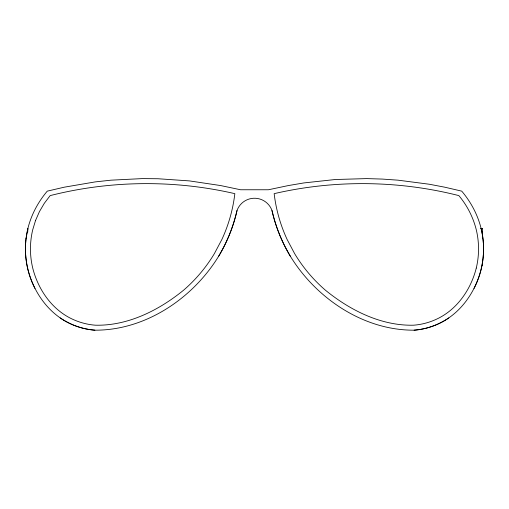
<?xml version="1.0" encoding="UTF-8"?>
<svg xmlns="http://www.w3.org/2000/svg" width="509" height="509" viewBox="0 0 509 509"><rect width="100%" height="100%" fill="white"/><g stroke="black" fill="none" stroke-linecap="round" stroke-linejoin="round"><path stroke-width="0.76" d="M27.671 231.989L27.861 228.573C31.259 214.753 38.099 201.99 47.267 191.142L64.255 187.191L95.266 181.898L110.905 180.18L142.329 178.602L158.064 178.748L189.45 180.905L220.569 185.55L240.579 189.762L268.421 189.762L288.431 185.55L303.949 182.922L335.221 179.518L366.671 178.602L382.399 179.079L398.095 180.18L429.291 184.239L444.745 187.191L461.733 191.142C470.901 201.99 477.741 214.753 481.139 228.573A83.412 79.843 90 0 1 481.139 269.255C475.355 292.408 460.187 314.059 438.026 324.004A75.09 72.933 90 0 1 414.091 330.182C363.649 330.449 316.178 298.446 290.34 256.218A155.748 155.69 90 0 1 271.984 210.491A18.604 18.598 -90 0 0 237.022 210.491A155.748 155.69 -90 0 1 218.66 256.218C192.822 298.452 145.351 330.443 94.909 330.182A75.09 72.933 90 0 1 70.974 324.004C48.813 314.059 33.639 292.408 27.861 269.255A83.412 79.843 90 0 1 27.861 228.573L26.054 238.676M480.897 228.573L482.367 228.573L482.367 238.155M480.897 228.745L482.367 228.719M482.367 259.565L482.367 265.342M27.671 228.573L27.671 232.365M481.158 228.573A85.347 83.489 -90 0 1 474.032 288.457M34.968 288.457A85.385 83.527 -90 0 1 26.042 238.67M94.909 330.176A72.984 71.922 -90 0 1 60.17 317.909M448.83 317.909A72.984 71.922 -90 0 1 414.091 330.176M237.016 210.491A155.76 155.735 90 0 1 218.66 256.218M290.34 256.218A155.76 155.735 -90 0 1 271.984 210.491M35.541 220.492L32.729 229.744A78.609 75.249 -90 0 0 32.729 268.084C38.162 289.761 52.274 310.127 73.048 319.448A69.816 67.812 -90 0 0 95.304 325.194C127.797 326.021 159.005 310.261 183.666 290.13A150.893 150.41 90 0 0 214.365 253.641L221.841 239.542A150.734 150.677 90 0 0 234.84 193.655C174.269 179.658 110.415 180.332 50.156 195.602L44.315 203.301L39.422 211.642L35.541 220.492M476.271 268.084C470.838 289.761 456.726 310.127 435.952 319.448A69.816 67.812 -90 0 1 413.696 325.194C381.203 326.021 349.995 310.261 325.334 290.13A150.893 150.41 90 0 1 294.635 253.641L287.159 239.542A150.734 150.677 -90 0 1 274.16 193.655C334.731 179.658 398.585 180.332 458.844 195.602C467.154 205.49 473.141 217.216 476.271 229.744A78.609 75.249 -90 0 1 476.271 268.084"/></g></svg>
